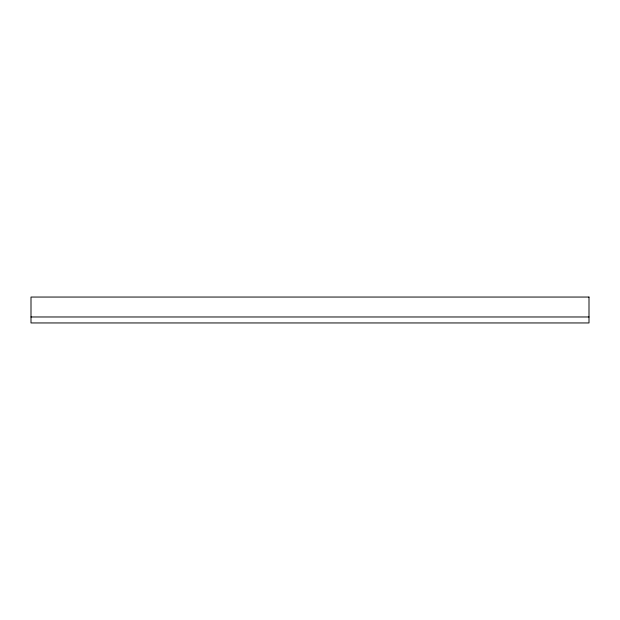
<?xml version="1.0" encoding="UTF-8"?>
<svg xmlns="http://www.w3.org/2000/svg" width="620" height="620" viewBox="0 0 620 620"><rect width="100%" height="100%" fill="white"/><g stroke="black" fill="none" stroke-linecap="round" stroke-linejoin="round"><path stroke-width="0.93" d="M31 316.975L589 316.975M589 297.05L31 297.05L31 322.95L589 322.95L589 297.05"/></g></svg>
